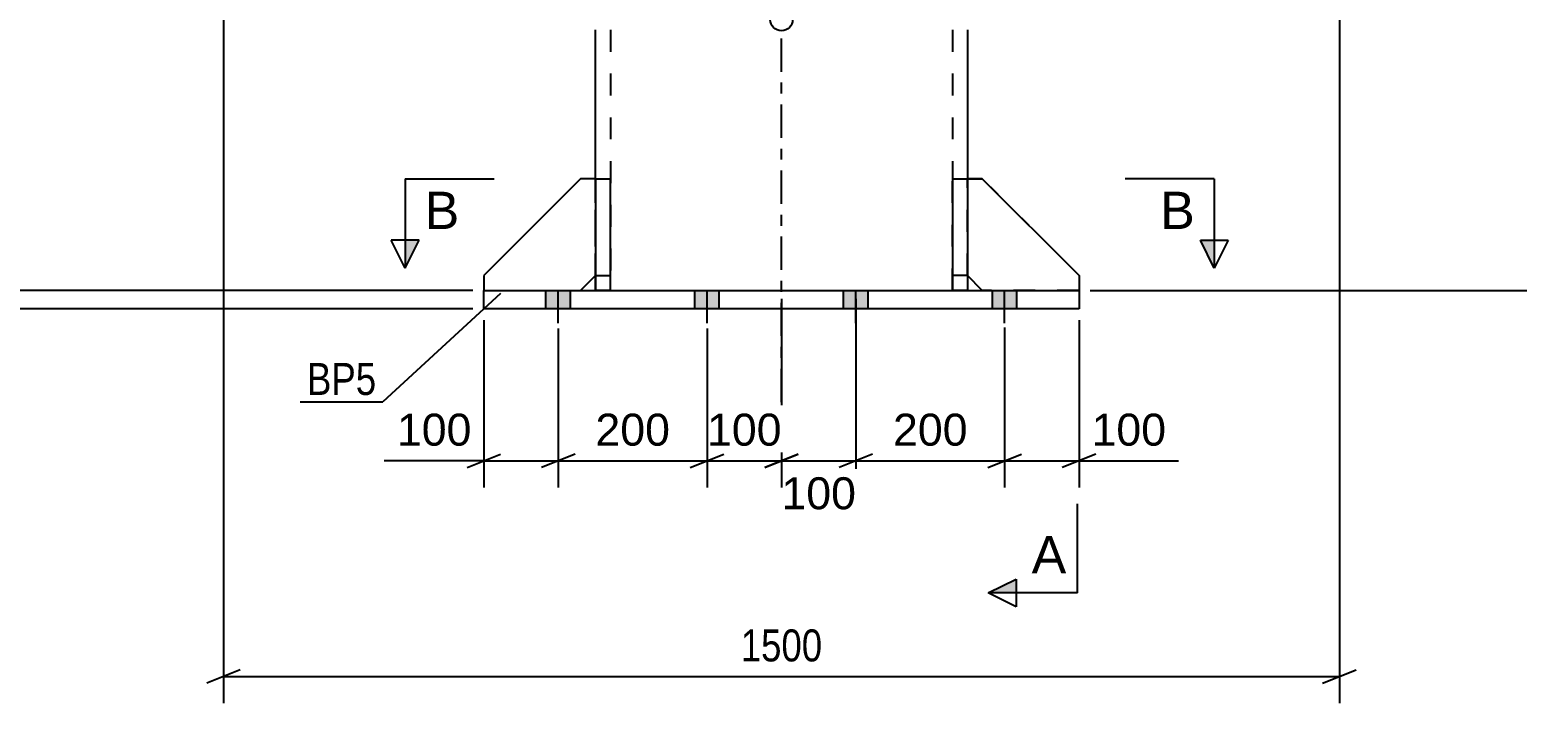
# Model space of a CAD drawing. Header units: millimetres. Extents: x 0 to 841, y 0 to 594.
# Drawn here: x 107.5 to 240.8, y 166.9 to 227.2 of the extents above; entities that cross this region are included whole.
import ezdxf

# ---------------------------------------------------------------- set-up
doc = ezdxf.new("R2010")
doc.units = ezdxf.units.MM
doc.linetypes.add('DXK_LINE_DOT2', pattern=[3.9198, 1.9599, -1.9599])
doc.linetypes.add('DXK_LINE_DOT3', pattern=[5.9187, 2.979, -0.9799, 0.9799, -0.9799])
doc.styles.add('Arial', font='arial.ttf', dxfattribs={"height": 0.2})
doc.styles.add('Arial Narrow', font='ARIALN.TTF', dxfattribs={"height": 0.2})

# ---------------------------------------------------------------- blocks, each defined once
blk = doc.blocks.new('Part-284869603-5073 - 5027')
at = {"color": 2, "linetype": 'Continuous'}
for p, q in [((190.22, 213.84), (190.22, 203.84)), ((190.22, 213.84), (191.56, 213.84)), ((191.56, 213.84), (191.56, 203.84)), ((191.56, 205.18), (190.22, 205.18)), ((190.22, 203.84), (191.56, 203.84))]:
    blk.add_line(p, q, dxfattribs=at)
blk = doc.blocks.new('Part-284869603-5074 - 5027')
at = {"color": 2, "linetype": 'Continuous'}
for p, q in [((192.89, 213.84), (191.56, 213.84)), ((201.56, 205.18), (192.89, 213.84)), ((192.89, 203.84), (191.56, 205.18)), ((201.56, 205.18), (201.56, 203.84))]:
    blk.add_line(p, q, dxfattribs=at)
at = {"color": 7, "linetype": 'DXK_LINE_DOT2'}
for p, q in [((191.56, 205.18), (191.56, 213.84)), ((201.56, 203.84), (192.89, 203.84))]:
    blk.add_line(p, q, dxfattribs=at)
blk = doc.blocks.new('Part-284869603-5075 - 5027')
at = {"color": 7, "linetype": 'DXK_LINE_DOT2'}
for p, q in [((158.22, 203.84), (158.22, 213.84)), ((158.22, 213.84), (159.55, 213.84)), ((159.55, 213.84), (159.55, 203.84)), ((158.22, 205.18), (159.55, 205.18)), ((159.55, 203.84), (158.22, 203.84))]:
    blk.add_line(p, q, dxfattribs=at)
blk = doc.blocks.new('Part-284869603-5076 - 5027')
at = {"color": 7, "linetype": 'DXK_LINE_DOT2'}
for p, q in [((156.89, 213.84), (148.22, 205.18)), ((158.22, 213.84), (156.89, 213.84)), ((158.22, 205.18), (158.22, 213.84)), ((148.22, 205.18), (148.22, 203.84)), ((156.89, 203.84), (158.22, 205.18)), ((148.22, 203.84), (156.89, 203.84))]:
    blk.add_line(p, q, dxfattribs=at)
blk = doc.blocks.new('Part-284869603-5077 - 5027')
at = {"color": 2, "linetype": 'Continuous'}
for p, q in [((158.22, 213.84), (158.22, 203.84)), ((158.22, 213.84), (159.55, 213.84)), ((159.55, 213.84), (159.55, 203.84)), ((158.22, 205.18), (159.55, 205.18)), ((158.22, 203.84), (159.55, 203.84))]:
    blk.add_line(p, q, dxfattribs=at)
blk = doc.blocks.new('Part-284869603-5078 - 5027')
at = {"color": 2, "linetype": 'Continuous'}
for p, q in [((156.89, 213.84), (148.22, 205.18)), ((158.22, 213.84), (156.89, 213.84)), ((148.22, 205.18), (148.22, 203.84)), ((156.89, 203.84), (158.22, 205.18))]:
    blk.add_line(p, q, dxfattribs=at)
at = {"color": 7, "linetype": 'DXK_LINE_DOT2'}
for p, q in [((158.22, 213.84), (158.22, 205.18)), ((148.22, 203.84), (156.89, 203.84))]:
    blk.add_line(p, q, dxfattribs=at)
blk = doc.blocks.new('Part-284869603-5083 - 5027')
at = {"color": 2, "linetype": 'Continuous'}
for p, q in [((148.22, 202.18), (148.22, 203.84)), ((148.22, 203.84), (201.56, 203.84)), ((201.56, 203.84), (201.56, 202.18)), ((201.56, 202.18), (148.22, 202.18))]:
    blk.add_line(p, q, dxfattribs=at)
blk = doc.blocks.new('Part-284869603-5088 - 5027')
at = {"color": 2, "linetype": 'Continuous'}
for p, q in [((158.22, 213.84), (158.22, 227.18)), ((191.56, 227.18), (191.56, 213.84))]:
    blk.add_line(p, q, dxfattribs=at)
at = {"color": 7, "linetype": 'DXK_LINE_DOT2'}
for p, q in [((159.56, 227.18), (159.56, 203.84)), ((190.22, 227.18), (190.22, 203.84)), ((158.22, 213.84), (158.22, 203.84)), ((191.56, 213.84), (191.56, 203.84)), ((158.22, 203.84), (191.56, 203.84))]:
    blk.add_line(p, q, dxfattribs=at)
at = {"color": 7, "linetype": 'DXK_LINE_DOT3'}
blk.add_line((174.89, 193.84), (174.89, 227.18), dxfattribs=at)
at = {"color": 2, "linetype": 'Continuous'}
blk.add_circle((174.89, 228.1), 1, dxfattribs=at)
blk = doc.blocks.new('Bolt-284869603-5095 - 5027')
at = {"linetype": 'Continuous'}
for points in [[(155.99, 203.84), (153.79, 203.84), (153.79, 202.18), (155.99, 202.18)], [(155.99, 203.84), (153.79, 203.84), (153.79, 202.18), (155.99, 202.18)], [(155.99, 203.84), (153.79, 203.84), (153.79, 202.18), (155.99, 202.18)], [(155.99, 203.84), (153.79, 203.84), (153.79, 202.18), (155.99, 202.18)], [(169.32, 203.84), (167.12, 203.84), (167.12, 202.18), (169.32, 202.18)], [(169.32, 203.84), (167.12, 203.84), (167.12, 202.18), (169.32, 202.18)], [(182.66, 203.84), (180.46, 203.84), (180.46, 202.18), (182.66, 202.18)], [(182.66, 203.84), (180.46, 203.84), (180.46, 202.18), (182.66, 202.18)], [(195.99, 203.84), (193.79, 203.84), (193.79, 202.18), (195.99, 202.18)], [(195.99, 203.84), (193.79, 203.84), (193.79, 202.18), (195.99, 202.18)], [(195.99, 203.84), (193.79, 203.84), (193.79, 202.18), (195.99, 202.18)], [(195.99, 203.84), (193.79, 203.84), (193.79, 202.18), (195.99, 202.18)]]:
    blk.add_hatch(color=1, dxfattribs=at).paths.add_polyline_path(points)
at = {"color": 1, "linetype": 'Continuous'}
for p, q in [((153.79, 202.18), (153.79, 203.84)), ((153.79, 202.18), (153.79, 203.84)), ((153.79, 202.18), (153.79, 203.84)), ((153.79, 202.18), (153.79, 203.84)), ((154.89, 200.91), (154.89, 203.84)), ((154.89, 200.91), (154.89, 203.84)), ((154.89, 200.91), (154.89, 203.84)), ((154.89, 200.91), (154.89, 203.84)), ((155.99, 202.18), (155.99, 203.84)), ((155.99, 202.18), (155.99, 203.84)), ((155.99, 202.18), (155.99, 203.84)), ((155.99, 202.18), (155.99, 203.84)), ((167.12, 202.18), (167.12, 203.84)), ((167.12, 202.18), (167.12, 203.84)), ((168.22, 200.91), (168.22, 203.84)), ((168.22, 200.91), (168.22, 203.84)), ((169.32, 202.18), (169.32, 203.84)), ((169.32, 202.18), (169.32, 203.84)), ((180.46, 202.18), (180.46, 203.84)), ((180.46, 202.18), (180.46, 203.84)), ((181.56, 200.91), (181.56, 203.84)), ((181.56, 200.91), (181.56, 203.84)), ((182.66, 202.18), (182.66, 203.84)), ((182.66, 202.18), (182.66, 203.84)), ((193.79, 202.18), (193.79, 203.84)), ((193.79, 202.18), (193.79, 203.84)), ((193.79, 202.18), (193.79, 203.84)), ((193.79, 202.18), (193.79, 203.84)), ((194.89, 200.91), (194.89, 203.84)), ((194.89, 200.91), (194.89, 203.84)), ((194.89, 200.91), (194.89, 203.84)), ((194.89, 200.91), (194.89, 203.84)), ((195.99, 202.18), (195.99, 203.84)), ((195.99, 202.18), (195.99, 203.84)), ((195.99, 202.18), (195.99, 203.84)), ((195.99, 202.18), (195.99, 203.84))]:
    blk.add_line(p, q, dxfattribs=at)
blk = doc.blocks.new('Part-284869603-5189 - 5027')
at = {"color": 7, "linetype": 'DXK_LINE_DOT2'}
for p, q in [((191.56, 205.18), (191.56, 213.84)), ((191.56, 213.84), (192.89, 213.84)), ((192.89, 213.84), (201.56, 205.18)), ((192.89, 203.84), (191.56, 205.18)), ((201.56, 205.18), (201.56, 203.84)), ((201.56, 203.84), (192.89, 203.84))]:
    blk.add_line(p, q, dxfattribs=at)
blk = doc.blocks.new('Part-284869603-5190 - 5027')
at = {"color": 7, "linetype": 'DXK_LINE_DOT2'}
for p, q in [((190.22, 203.84), (190.22, 213.84)), ((190.22, 213.84), (191.56, 213.84)), ((191.56, 213.84), (191.56, 203.84)), ((191.56, 205.18), (190.22, 205.18)), ((191.56, 203.84), (190.22, 203.84))]:
    blk.add_line(p, q, dxfattribs=at)
blk = doc.blocks.new('StraightDimension-284869603-5311 - 5027')
at = {"color": 7, "linetype": 'Continuous'}
for p, q in [((194.89, 200.5), (194.89, 186.18)), ((201.56, 201.18), (201.56, 186.18)), ((193.39, 187.98), (196.39, 189.18)), ((194.89, 188.58), (201.56, 188.58)), ((203.06, 189.18), (200.06, 187.98)), ((201.56, 188.58), (210.48, 188.58)), ((201.56, 188.58), (210.48, 188.58))]:
    blk.add_line(p, q, dxfattribs=at)
at = {"color": 0}
blk.add_wipeout([(209.95, 189.33), (209.95, 193.53), (202.08, 193.53), (202.08, 189.33)], dxfattribs=at)
at = {"color": 3, "style": 'Arial'}
blk.add_text('100', height=2.865, dxfattribs=at).set_placement((202.68, 189.93))
blk = doc.blocks.new('StraightDimension-284869603-5325 - 5027')
at = {"color": 7, "linetype": 'Continuous'}
for p, q in [((181.56, 203.09), (181.56, 186.18)), ((194.89, 200.5), (194.89, 186.18)), ((183.06, 189.18), (180.06, 187.98)), ((181.56, 188.58), (194.89, 188.58)), ((193.39, 187.98), (196.39, 189.18))]:
    blk.add_line(p, q, dxfattribs=at)
at = {"color": 0}
blk.add_wipeout([(192.16, 189.33), (192.16, 193.53), (184.29, 193.53), (184.29, 189.33)], dxfattribs=at)
at = {"color": 3, "style": 'Arial'}
blk.add_text('200', height=2.865, dxfattribs=at).set_placement((184.89, 189.93))
blk = doc.blocks.new('StraightDimension-284869603-5332 - 5027')
at = {"color": 7, "linetype": 'Continuous'}
for p, q in [((174.89, 203.09), (174.89, 185.73)), ((181.56, 203.09), (181.56, 185.73)), ((173.39, 187.98), (176.39, 189.18)), ((174.89, 188.58), (181.56, 188.58)), ((183.06, 189.18), (180.06, 187.98))]:
    blk.add_line(p, q, dxfattribs=at)
at = {"color": 0}
blk.add_wipeout([(182.16, 183.63), (182.16, 187.83), (174.29, 187.83), (174.29, 183.63)], dxfattribs=at)
at = {"color": 3, "style": 'Arial'}
blk.add_text('100', height=2.865, dxfattribs=at).set_placement((174.89, 184.23))
blk = doc.blocks.new('StraightDimension-284869603-5349 - 5027')
at = {"color": 7, "linetype": 'Continuous'}
for p, q in [((174.89, 203.09), (174.89, 186.18)), ((168.22, 200.44), (168.22, 186.18)), ((166.72, 187.98), (169.72, 189.18)), ((168.22, 188.58), (174.89, 188.58)), ((176.39, 189.18), (173.39, 187.98))]:
    blk.add_line(p, q, dxfattribs=at)
at = {"color": 0}
blk.add_wipeout([(175.49, 189.33), (175.49, 193.53), (167.62, 193.53), (167.62, 189.33)], dxfattribs=at)
at = {"color": 3, "style": 'Arial'}
blk.add_text('100', height=2.865, dxfattribs=at).set_placement((168.22, 189.93))
blk = doc.blocks.new('StraightDimension-284869603-5366 - 5027')
at = {"color": 7, "linetype": 'Continuous'}
for p, q in [((154.89, 200.44), (154.89, 186.18)), ((168.22, 200.44), (168.22, 186.18)), ((156.39, 189.18), (153.39, 187.98)), ((154.89, 188.58), (168.22, 188.58)), ((166.72, 187.98), (169.72, 189.18))]:
    blk.add_line(p, q, dxfattribs=at)
at = {"color": 0}
blk.add_wipeout([(165.49, 189.33), (165.49, 193.53), (157.62, 193.53), (157.62, 189.33)], dxfattribs=at)
at = {"color": 3, "style": 'Arial'}
blk.add_text('200', height=2.865, dxfattribs=at).set_placement((158.22, 189.93))
blk = doc.blocks.new('StraightDimension-284869603-5373 - 5027')
at = {"color": 7, "linetype": 'Continuous'}
for p, q in [((148.22, 201.18), (148.22, 186.18)), ((154.89, 200.44), (154.89, 186.18)), ((148.22, 188.58), (139.3, 188.58)), ((148.22, 188.58), (139.3, 188.58)), ((146.72, 187.98), (149.72, 189.18)), ((148.22, 188.58), (154.89, 188.58)), ((156.39, 189.18), (153.39, 187.98))]:
    blk.add_line(p, q, dxfattribs=at)
at = {"color": 0}
blk.add_wipeout([(147.7, 189.33), (147.7, 193.53), (139.83, 193.53), (139.83, 189.33)], dxfattribs=at)
at = {"color": 3, "style": 'Arial'}
blk.add_text('100', height=2.865, dxfattribs=at).set_placement((140.43, 189.93))
blk = doc.blocks.new('StraightDimension-284869603-5419 - 5027')
at = {"color": 7, "linetype": 'Continuous'}
for p, q in [((290, 255.26), (288.8, 258.26)), ((224.22, 256.76), (299.84, 256.76)), ((289.4, 203.84), (289.4, 256.76)), ((288.8, 205.34), (290, 202.34)), ((202.56, 203.84), (292.53, 203.84))]:
    blk.add_line(p, q, dxfattribs=at)
at = {"color": 0}
blk.add_wipeout([(288.65, 235.47), (284.45, 235.47), (284.45, 225.13), (288.65, 225.13)], dxfattribs=at)
at = {"color": 3, "style": 'Arial Narrow'}
blk.add_text('10408', height=2.863, rotation=90.0002, dxfattribs=at).set_placement((288.05, 225.73))
at = {"color": 0, "linetype": 'Continuous'}
for points in [[(300.44, 257.36), (300.44, 261.56), (290.1, 261.56), (290.1, 257.36)], [(293.13, 204.44), (293.13, 208.64), (290.1, 208.64), (290.1, 204.44)]]:
    blk.add_wipeout(points, dxfattribs=at)
at = {"color": 3, "linetype": 'Continuous', "style": 'Arial Narrow'}
for s, height, p in [('10408', 2.863, (290.7, 257.96)), ('0', 2.86, (290.7, 205.04))]:
    blk.add_text(s, height=height, dxfattribs=at).set_placement(p)
blk = doc.blocks.new('StraightDimension-284869603-5464 - 5027')
at = {"color": 7, "linetype": 'Continuous'}
for p, q in [((70.7, 255.26), (69.5, 258.26)), ((125.56, 256.76), (59.66, 256.76)), ((70.1, 203.84), (70.1, 256.76)), ((69.5, 205.34), (70.7, 202.34)), ((147.22, 203.84), (66.97, 203.84))]:
    blk.add_line(p, q, dxfattribs=at)
at = {"color": 0}
blk.add_wipeout([(69.35, 235.47), (65.15, 235.47), (65.15, 225.13), (69.35, 225.13)], dxfattribs=at)
at = {"color": 3, "style": 'Arial Narrow'}
blk.add_text('10408', height=2.863, rotation=90.0002, dxfattribs=at).set_placement((68.75, 225.73))
at = {"color": 0, "linetype": 'Continuous'}
for points in [[(69.4, 257.36), (69.4, 261.56), (59.06, 261.56), (59.06, 257.36)], [(69.4, 204.44), (69.4, 208.64), (66.37, 208.64), (66.37, 204.44)]]:
    blk.add_wipeout(points, dxfattribs=at)
at = {"color": 3, "linetype": 'Continuous', "style": 'Arial Narrow'}
for s, height, p in [('10408', 2.863, (59.66, 257.96)), ('0', 2.86, (66.97, 205.04))]:
    blk.add_text(s, height=height, dxfattribs=at).set_placement(p)
blk = doc.blocks.new('StraightDimension-284869603-5483 - 5027')
at = {"color": 7, "linetype": 'Continuous'}
blk.add_line((147.22, 203.84), (48.33, 203.84), dxfattribs=at)
blk = doc.blocks.new('StraightDimension-284869603-5492 - 5027')
at = {"color": 7, "linetype": 'Continuous'}
for p, q in [((50.58, 205.34), (51.78, 202.34)), ((147.22, 203.84), (48.33, 203.84)), ((51.78, 200.68), (50.58, 203.68)), ((51.18, 202.18), (51.18, 203.84)), ((147.22, 202.18), (48.33, 202.18)), ((51.18, 202.18), (51.18, 196.27)), ((51.18, 202.18), (51.18, 196.27))]:
    blk.add_line(p, q, dxfattribs=at)
at = {"color": 0}
blk.add_wipeout([(50.43, 201.65), (46.23, 201.65), (46.23, 196.8), (50.43, 196.8)], dxfattribs=at)
at = {"color": 3, "style": 'Arial Narrow'}
blk.add_text('25', height=2.863, rotation=90.0002, dxfattribs=at).set_placement((49.83, 197.4))
blk = doc.blocks.new('StraightDimension-284869603-5763 - 5027')
at = {"color": 7, "linetype": 'Continuous'}
for p, q in [((124.89, 247.76), (124.89, 166.85)), ((224.89, 247.76), (224.89, 166.85)), ((126.39, 169.85), (123.39, 168.65)), ((223.39, 168.65), (226.39, 169.85)), ((124.89, 169.25), (224.89, 169.25))]:
    blk.add_line(p, q, dxfattribs=at)
at = {"color": 0}
blk.add_wipeout([(179.15, 170), (179.15, 174.2), (170.64, 174.2), (170.64, 170)], dxfattribs=at)
at = {"color": 3, "style": 'Arial Narrow'}
blk.add_text('1500', height=2.863, dxfattribs=at).set_placement((171.24, 170.6))
blk = doc.blocks.new('StraightDimension-284869603-10608 - 5027')
at = {"color": 7, "linetype": 'Continuous'}
blk.add_line((147.22, 202.18), (38.85, 202.18), dxfattribs=at)
blk = doc.blocks.new('Mark-284869603-5079 - 5027')
at = {"color": 0}
blk.add_wipeout([(138.58, 194.47), (138.58, 197.47), (132.37, 197.47), (132.37, 194.47)], dxfattribs=at)
blk.add_wipeout([(138.58, 194.47), (138.58, 197.47), (132.37, 197.47), (132.37, 194.47)], dxfattribs=at)
at = {"color": 30, "linetype": 'Continuous'}
for p in [(149.71, 203.56), (131.77, 193.87)]:
    blk.add_line(p, (139.18, 193.87), dxfattribs=at)
at = {"color": 3, "style": 'Arial Narrow'}
blk.add_text('BP5', height=2.863, dxfattribs=at).set_placement((132.37, 194.47))
blk = doc.blocks.new('SectionMark-284869603-5795 - 5027')
at = {"linetype": 'Continuous'}
blk.add_hatch(color=6, dxfattribs=at).paths.add_polyline_path([(195.92, 177.98), (195.92, 176.73), (193.42, 176.74)])
at = {"color": 6, "linetype": 'Continuous'}
for p, q in [((201.42, 176.73), (201.42, 184.73)), ((193.42, 176.74), (195.92, 177.98)), ((195.92, 177.98), (195.92, 175.48)), ((201.42, 176.73), (193.42, 176.74)), ((195.92, 175.48), (193.42, 176.74))]:
    blk.add_line(p, q, dxfattribs=at)
at = {"color": 0, "linetype": 'Continuous'}
blk.add_wipeout([(200.42, 178.48), (200.42, 181.98), (197.31, 181.98), (197.31, 178.48)], dxfattribs=at)
at = {"color": 3, "linetype": 'Continuous', "style": 'Arial'}
blk.add_text('A', height=3.34, rotation=-0.0115, dxfattribs=at).set_placement((197.31, 178.48))
blk = doc.blocks.new('SectionMark-284869603-10888 - 5027')
at = {"linetype": 'Continuous'}
for points in [[(141.16, 208.34), (142.41, 208.34), (141.16, 205.84)], [(212.43, 208.34), (213.68, 208.34), (213.68, 205.84)]]:
    blk.add_hatch(color=6, dxfattribs=at).paths.add_polyline_path(points)
at = {"color": 6, "linetype": 'Continuous'}
for p, q in [((141.16, 213.84), (149.16, 213.84)), ((141.16, 213.84), (141.16, 205.84)), ((213.68, 213.84), (205.68, 213.84)), ((213.68, 213.84), (213.68, 205.84)), ((141.16, 205.84), (139.91, 208.34)), ((142.41, 208.34), (139.91, 208.34)), ((141.16, 205.84), (142.41, 208.34)), ((212.43, 208.34), (214.93, 208.34)), ((213.68, 205.84), (212.43, 208.34)), ((214.93, 208.34), (213.68, 205.84))]:
    blk.add_line(p, q, dxfattribs=at)
at = {"color": 0, "linetype": 'Continuous'}
for points in [[(146.02, 209.34), (146.02, 212.84), (142.91, 212.84), (142.91, 209.34)], [(211.93, 209.34), (211.93, 212.84), (208.82, 212.84), (208.82, 209.34)]]:
    blk.add_wipeout(points, dxfattribs=at)
at = {"color": 3, "linetype": 'Continuous', "style": 'Arial'}
for p in [(142.91, 209.34), (208.82, 209.34)]:
    blk.add_text('B', height=3.34, dxfattribs=at).set_placement(p)

msp = doc.modelspace()

# ---------------------------------------------------------------- block references
for name in ['Part-284869603-5088 - 5027', 'StraightDimension-284869603-5464 - 5027', 'StraightDimension-284869603-5419 - 5027', 'Part-284869603-5076 - 5027', 'Part-284869603-5078 - 5027', 'Part-284869603-5075 - 5027', 'Part-284869603-5077 - 5027', 'Part-284869603-5073 - 5027', 'Part-284869603-5190 - 5027', 'Part-284869603-5074 - 5027', 'Part-284869603-5189 - 5027', 'Part-284869603-5083 - 5027', 'Bolt-284869603-5095 - 5027']:
    msp.add_blockref(name, (0, 0))

# ---------------------------------------------------------------- next in the draw order: block references
for name in ['StraightDimension-284869603-5483 - 5027', 'StraightDimension-284869603-5311 - 5027']:
    msp.add_blockref(name, (0, 0))

# ---------------------------------------------------------------- next in the draw order: block references
msp.add_blockref('StraightDimension-284869603-5325 - 5027', (0, 0))

# ---------------------------------------------------------------- next in the draw order: block references
msp.add_blockref('StraightDimension-284869603-5332 - 5027', (0, 0))

# ---------------------------------------------------------------- next in the draw order: block references
msp.add_blockref('StraightDimension-284869603-5349 - 5027', (0, 0))

# ---------------------------------------------------------------- next in the draw order: block references
msp.add_blockref('StraightDimension-284869603-5366 - 5027', (0, 0))

# ---------------------------------------------------------------- next in the draw order: block references
msp.add_blockref('StraightDimension-284869603-5373 - 5027', (0, 0))

# ---------------------------------------------------------------- next in the draw order: block references
msp.add_blockref('StraightDimension-284869603-5492 - 5027', (0, 0))

# ---------------------------------------------------------------- next in the draw order: block references
msp.add_blockref('StraightDimension-284869603-5763 - 5027', (0, 0))

# ---------------------------------------------------------------- next in the draw order: block references
for name in ['SectionMark-284869603-5795 - 5027', 'StraightDimension-284869603-10608 - 5027']:
    msp.add_blockref(name, (0, 0))

# ---------------------------------------------------------------- next in the draw order: block references
for name in ['SectionMark-284869603-10888 - 5027', 'Mark-284869603-5079 - 5027']:
    msp.add_blockref(name, (0, 0))

doc.saveas('drawing.dxf')
